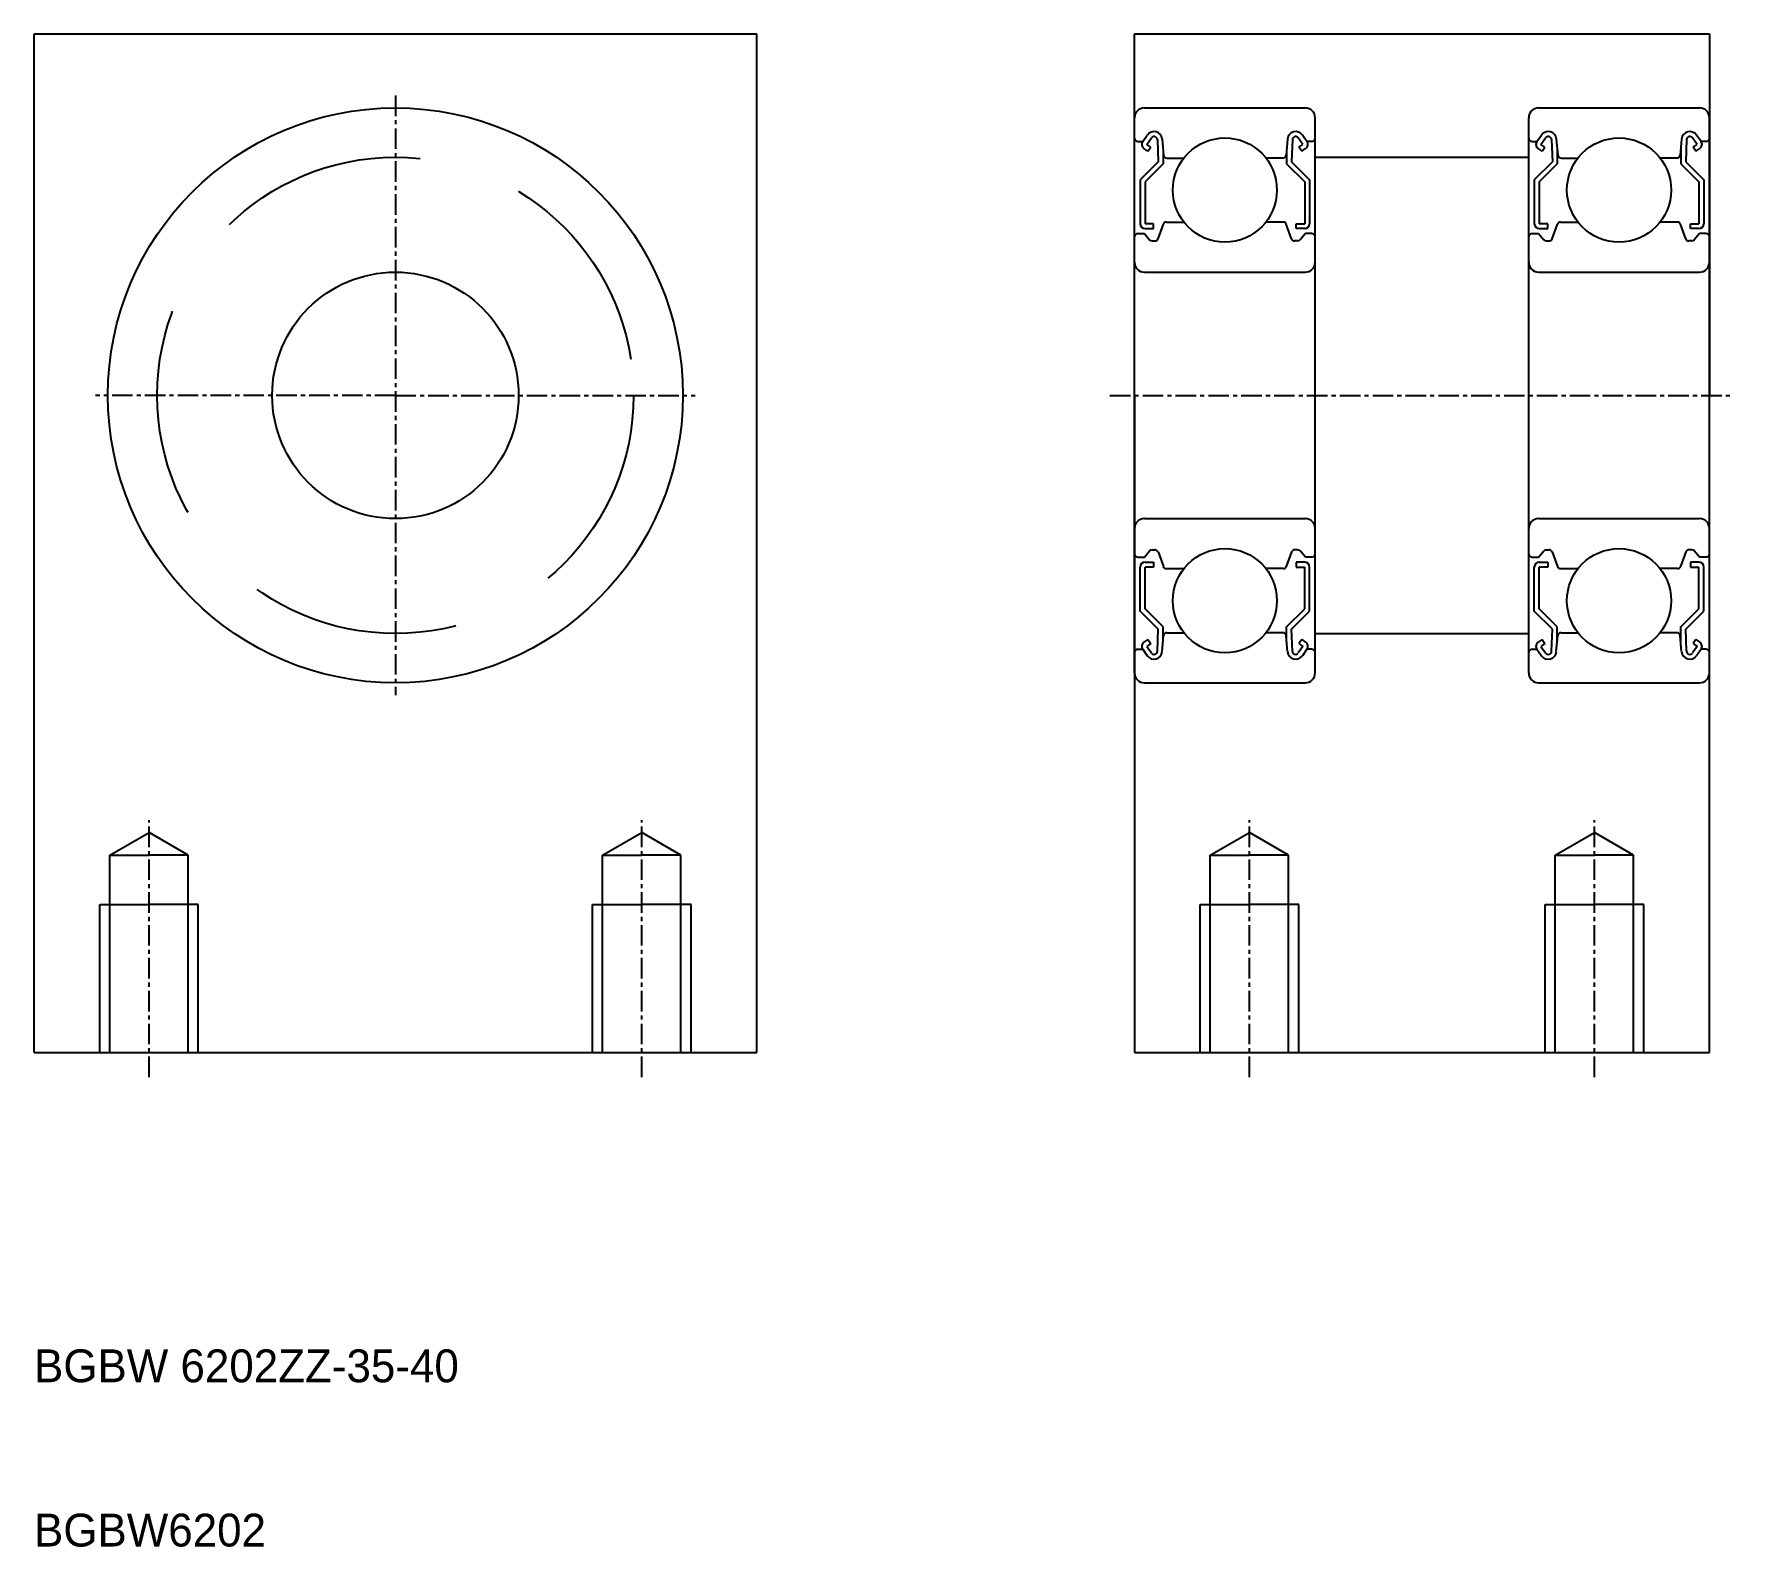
# Model space of a CAD drawing. Extents: x 80 to 184, y 61 to 153.
import ezdxf

# ---------------------------------------------------------------- set-up
doc = ezdxf.new("R2010")
doc.units = 0
doc.linetypes.add('CENTER', pattern=[2, 1.25, -0.25, 0.25, -0.25])
doc.linetypes.add('DASHED', pattern=[19.05, 12.7, -6.35])
doc.layers.get('0').update_dxf_attribs({"linetype": 'CONTINUOUS'})
doc.layers.add('CENTER', color=1, linetype='CENTER')

msp = doc.modelspace()

# ---------------------------------------------------------------- linework, layer by layer
for p, q in [((80.49, 90.77), (80.49, 152.77)), ((80.49, 152.77), (124.49, 152.77)), ((124.49, 90.77), (124.49, 152.77)), ((147.49, 152.77), (182.49, 152.77)), ((147.49, 130.77), (147.49, 152.77)), ((182.49, 152.77), (182.49, 130.77)), ((148.09, 148.27), (157.89, 148.27)), ((172.09, 148.27), (181.89, 148.27)), ((147.49, 113.87), (147.49, 147.67)), ((158.49, 113.87), (158.49, 147.67)), ((171.49, 113.87), (171.49, 147.67)), ((182.49, 113.87), (182.49, 147.67)), ((147.69, 146.22), (147.99, 146.22)), ((147.99, 146.22), (148.27, 146.62)), ((148.23, 146.05), (148.52, 146.45)), ((148.48, 145.87), (148.23, 146.05)), ((148.88, 146.34), (148.93, 144.99)), ((149.17, 146.37), (149.26, 145.4)), ((156.8, 146.37), (156.72, 145.4)), ((157.1, 146.34), (157.05, 144.99)), ((157.74, 146.05), (157.46, 146.45)), ((157.5, 145.87), (157.74, 146.05)), ((157.99, 146.22), (157.71, 146.62)), ((158.29, 146.22), (157.99, 146.22)), ((171.69, 146.22), (171.99, 146.22)), ((171.99, 146.22), (172.27, 146.62)), ((172.23, 146.05), (172.52, 146.45)), ((172.48, 145.87), (172.23, 146.05)), ((172.88, 146.34), (172.93, 144.99)), ((173.17, 146.37), (173.26, 145.4)), ((180.8, 146.37), (180.72, 145.4)), ((181.1, 146.34), (181.05, 144.99)), ((181.74, 146.05), (181.46, 146.45)), ((181.5, 145.87), (181.74, 146.05)), ((181.99, 146.22), (181.71, 146.62)), ((182.29, 146.22), (181.99, 146.22)), ((148.93, 144.99), (147.83, 143.89)), ((148.31, 145.63), (148.06, 145.8)), ((148.31, 145.63), (148.48, 145.87)), ((149.23, 145.74), (149.23, 144.87)), ((149.46, 145.22), (150.48, 145.22)), ((156.52, 145.22), (155.49, 145.22)), ((156.75, 145.74), (156.75, 144.87)), ((157.05, 144.99), (158.15, 143.89)), ((157.67, 145.63), (157.5, 145.87)), ((157.67, 145.63), (157.91, 145.8)), ((172.93, 144.99), (171.83, 143.89)), ((172.31, 145.63), (172.06, 145.8)), ((172.31, 145.63), (172.48, 145.87)), ((173.23, 145.74), (173.23, 144.87)), ((173.46, 145.22), (174.48, 145.22)), ((180.52, 145.22), (179.49, 145.22)), ((180.75, 145.74), (180.75, 144.87)), ((181.05, 144.99), (182.15, 143.89)), ((181.67, 145.63), (181.5, 145.87)), ((181.67, 145.63), (181.91, 145.8)), ((147.83, 143.89), (147.83, 141.22)), ((149.23, 144.87), (148.13, 143.77)), ((156.75, 144.87), (157.85, 143.77)), ((158.15, 143.89), (158.15, 141.22)), ((171.83, 143.89), (171.83, 141.22)), ((173.23, 144.87), (172.13, 143.77)), ((180.75, 144.87), (181.85, 143.77)), ((182.15, 143.89), (182.15, 141.22)), ((148.13, 143.77), (148.13, 141.22)), ((157.85, 143.77), (157.85, 141.22)), ((172.13, 143.77), (172.13, 141.22)), ((181.85, 143.77), (181.85, 141.22)), ((148.65, 141.22), (148.13, 141.22)), ((148.13, 140.92), (148.65, 140.92)), ((148.65, 140.92), (148.65, 141.22)), ((148.92, 140.3), (149.25, 141.19)), ((149.43, 141.32), (150.48, 141.32)), ((156.54, 141.32), (155.49, 141.32)), ((157.05, 140.3), (156.73, 141.19)), ((157.33, 141.22), (157.85, 141.22)), ((157.33, 140.92), (157.33, 141.22)), ((157.85, 140.92), (157.33, 140.92)), ((172.65, 141.22), (172.13, 141.22)), ((172.13, 140.92), (172.65, 140.92)), ((172.65, 140.92), (172.65, 141.22)), ((172.92, 140.3), (173.25, 141.19)), ((173.43, 141.32), (174.48, 141.32)), ((180.54, 141.32), (179.49, 141.32)), ((181.05, 140.3), (180.73, 141.19)), ((181.33, 141.22), (181.85, 141.22)), ((181.33, 140.92), (181.33, 141.22)), ((181.85, 140.92), (181.33, 140.92)), ((147.69, 140.62), (148.09, 140.62)), ((148.09, 140.62), (148.41, 140.24)), ((148.56, 140.17), (148.73, 140.17)), ((157.42, 140.17), (157.24, 140.17)), ((157.89, 140.62), (157.57, 140.24)), ((158.29, 140.62), (157.89, 140.62)), ((171.69, 140.62), (172.09, 140.62)), ((172.09, 140.62), (172.41, 140.24)), ((172.56, 140.17), (172.73, 140.17)), ((181.42, 140.17), (181.24, 140.17)), ((181.89, 140.62), (181.57, 140.24)), ((182.29, 140.62), (181.89, 140.62)), ((148.09, 138.27), (157.89, 138.27)), ((172.09, 138.27), (181.89, 138.27)), ((147.49, 130.77), (147.49, 90.77)), ((147.49, 130.77), (147.49, 130.77)), ((171.49, 130.77), (171.49, 130.77)), ((182.49, 90.77), (182.49, 130.77)), ((148.09, 123.27), (157.89, 123.27)), ((172.09, 123.27), (181.89, 123.27)), ((147.49, 122.52), (147.49, 122.52)), ((171.49, 122.52), (171.49, 122.52)), ((148.09, 120.92), (148.41, 121.3)), ((148.56, 121.37), (148.73, 121.37)), ((148.92, 121.24), (149.25, 120.35)), ((157.05, 121.24), (156.73, 120.35)), ((157.42, 121.37), (157.24, 121.37)), ((157.89, 120.92), (157.57, 121.3)), ((172.09, 120.92), (172.41, 121.3)), ((172.56, 121.37), (172.73, 121.37)), ((172.92, 121.24), (173.25, 120.35)), ((181.05, 121.24), (180.73, 120.35)), ((181.42, 121.37), (181.24, 121.37)), ((181.89, 120.92), (181.57, 121.3)), ((147.69, 120.92), (148.09, 120.92)), ((147.83, 117.64), (147.83, 120.32)), ((148.13, 120.62), (148.65, 120.62)), ((148.13, 117.77), (148.13, 120.32)), ((148.65, 120.32), (148.13, 120.32)), ((148.65, 120.62), (148.65, 120.32)), ((149.43, 120.22), (150.48, 120.22)), ((156.54, 120.22), (155.49, 120.22)), ((157.33, 120.62), (157.33, 120.32)), ((157.85, 120.62), (157.33, 120.62)), ((157.33, 120.32), (157.85, 120.32)), ((157.85, 117.77), (157.85, 120.32)), ((158.29, 120.92), (157.89, 120.92)), ((158.15, 117.64), (158.15, 120.32)), ((171.69, 120.92), (172.09, 120.92)), ((171.83, 117.64), (171.83, 120.32)), ((172.13, 120.62), (172.65, 120.62)), ((172.65, 120.32), (172.13, 120.32)), ((172.13, 117.77), (172.13, 120.32)), ((172.65, 120.62), (172.65, 120.32)), ((173.43, 120.22), (174.48, 120.22)), ((180.54, 120.22), (179.49, 120.22)), ((181.85, 120.62), (181.33, 120.62)), ((181.33, 120.62), (181.33, 120.32)), ((181.33, 120.32), (181.85, 120.32)), ((181.85, 117.77), (181.85, 120.32)), ((182.29, 120.92), (181.89, 120.92)), ((182.15, 117.64), (182.15, 120.32)), ((148.93, 116.54), (147.83, 117.64)), ((149.23, 116.67), (148.13, 117.77)), ((156.75, 116.67), (157.85, 117.77)), ((157.05, 116.54), (158.15, 117.64)), ((172.93, 116.54), (171.83, 117.64)), ((173.23, 116.67), (172.13, 117.77)), ((180.75, 116.67), (181.85, 117.77)), ((181.05, 116.54), (182.15, 117.64)), ((148.88, 115.2), (148.93, 116.54)), ((149.17, 115.17), (149.26, 116.14)), ((149.23, 115.8), (149.23, 116.67)), ((149.46, 116.32), (150.48, 116.32)), ((156.52, 116.32), (155.49, 116.32)), ((156.8, 115.17), (156.72, 116.14)), ((156.75, 115.8), (156.75, 116.67)), ((157.1, 115.2), (157.05, 116.54)), ((172.88, 115.2), (172.93, 116.54)), ((173.17, 115.17), (173.26, 116.14)), ((173.23, 115.8), (173.23, 116.67)), ((173.46, 116.32), (174.48, 116.32)), ((180.52, 116.32), (179.49, 116.32)), ((180.8, 115.17), (180.72, 116.14)), ((180.75, 115.8), (180.75, 116.67)), ((181.1, 115.2), (181.05, 116.54)), ((147.69, 115.32), (147.99, 115.32)), ((147.99, 115.32), (148.27, 114.92)), ((148.31, 115.91), (148.06, 115.74)), ((148.48, 115.66), (148.23, 115.49)), ((148.23, 115.49), (148.52, 115.09)), ((148.31, 115.91), (148.48, 115.66)), ((157.74, 115.49), (157.46, 115.09)), ((157.67, 115.91), (157.5, 115.66)), ((157.5, 115.66), (157.74, 115.49)), ((157.67, 115.91), (157.91, 115.74)), ((157.99, 115.32), (157.71, 114.92)), ((158.29, 115.32), (157.99, 115.32)), ((171.69, 115.32), (171.99, 115.32)), ((171.99, 115.32), (172.27, 114.92)), ((172.31, 115.91), (172.06, 115.74)), ((172.48, 115.66), (172.23, 115.49)), ((172.23, 115.49), (172.52, 115.09)), ((172.31, 115.91), (172.48, 115.66)), ((181.74, 115.49), (181.46, 115.09)), ((181.67, 115.91), (181.5, 115.66)), ((181.5, 115.66), (181.74, 115.49)), ((181.67, 115.91), (181.91, 115.74)), ((181.99, 115.32), (181.71, 114.92)), ((182.29, 115.32), (181.99, 115.32)), ((148.09, 113.27), (157.89, 113.27)), ((172.09, 113.27), (181.89, 113.27)), ((80.49, 90.77), (124.49, 90.77)), ((147.49, 90.77), (182.49, 90.77))]:
    msp.add_line(p, q)
at = {"color": 7, "linetype": 'CONTINUOUS'}
for p, q in [((158.49, 145.27), (171.49, 145.27)), ((158.49, 116.27), (171.49, 116.27))]:
    msp.add_line(p, q, dxfattribs=at)
at = {"color": 3, "linetype": 'DASHED'}
for p, q in [((85.1, 102.77), (87.49, 104.15)), ((89.87, 102.77), (87.49, 104.15)), ((115.1, 102.77), (117.49, 104.15)), ((119.87, 102.77), (117.49, 104.15)), ((152.1, 102.77), (154.49, 104.15)), ((156.87, 102.77), (154.49, 104.15)), ((173.1, 102.77), (175.49, 104.15)), ((177.87, 102.77), (175.49, 104.15)), ((85.1, 90.77), (85.1, 102.77)), ((85.1, 102.77), (87.49, 102.77)), ((89.87, 102.77), (87.49, 102.77)), ((89.87, 90.77), (89.87, 102.77)), ((115.1, 90.77), (115.1, 102.77)), ((115.1, 102.77), (117.49, 102.77)), ((119.87, 102.77), (117.49, 102.77)), ((119.87, 90.77), (119.87, 102.77)), ((152.1, 90.77), (152.1, 102.77)), ((152.1, 102.77), (154.49, 102.77)), ((156.87, 102.77), (154.49, 102.77)), ((156.87, 90.77), (156.87, 102.77)), ((173.1, 90.77), (173.1, 102.77)), ((173.1, 102.77), (175.49, 102.77)), ((177.87, 102.77), (175.49, 102.77)), ((177.87, 90.77), (177.87, 102.77)), ((84.49, 90.77), (84.49, 99.77)), ((84.49, 99.77), (87.49, 99.77)), ((90.49, 99.77), (87.49, 99.77)), ((90.49, 90.77), (90.49, 99.77)), ((114.49, 90.77), (114.49, 99.77)), ((114.49, 99.77), (117.49, 99.77)), ((120.49, 99.77), (117.49, 99.77)), ((120.49, 90.77), (120.49, 99.77)), ((151.49, 90.77), (151.49, 99.77)), ((151.49, 99.77), (154.49, 99.77)), ((157.49, 99.77), (154.49, 99.77)), ((157.49, 90.77), (157.49, 99.77)), ((172.49, 90.77), (172.49, 99.77)), ((172.49, 99.77), (175.49, 99.77)), ((178.49, 99.77), (175.49, 99.77)), ((178.49, 90.77), (178.49, 99.77))]:
    msp.add_line(p, q, dxfattribs=at)
for centre, radius in [((102.49, 130.77), 17.5), ((152.99, 143.27), 3.17), ((176.99, 143.27), 3.17), ((102.49, 130.77), 7.5), ((152.99, 118.27), 3.17), ((176.99, 118.27), 3.17)]:
    msp.add_circle(centre, radius)
msp.add_circle((102.49, 130.77), 14.5, dxfattribs=at)
for centre, radius, start, end in [((148.09, 147.67), 0.6, 90, 180), ((157.89, 147.67), 0.6, 0, 90), ((172.09, 147.67), 0.6, 90, 180), ((181.89, 147.67), 0.6, 0, 90), ((147.69, 146.42), 0.2, 180, 270), ((148.23, 146.05), 0.3, 144.9356, 235.0377), ((148.68, 146.33), 0.5, 5.065, 144.9356), ((148.68, 146.33), 0.2, 2.1312, 144.9367), ((157.3, 146.33), 0.5, 35.0644, 174.935), ((157.3, 146.33), 0.2, 35.0633, 177.8688), ((157.74, 146.05), 0.3, 304.9623, 35.0644), ((158.29, 146.42), 0.2, 270, 0), ((171.69, 146.42), 0.2, 180, 270), ((172.23, 146.05), 0.3, 144.9356, 235.0377), ((172.68, 146.33), 0.5, 5.065, 144.9356), ((172.68, 146.33), 0.2, 2.1312, 144.9367), ((181.3, 146.33), 0.5, 35.0644, 174.935), ((181.3, 146.33), 0.2, 35.0633, 177.8688), ((181.74, 146.05), 0.3, 304.9623, 35.0644), ((182.29, 146.42), 0.2, 270, 0), ((149.46, 145.42), 0.2, 185.065, 270), ((156.52, 145.42), 0.2, 270, 354.935), ((173.46, 145.42), 0.2, 185.065, 270), ((180.52, 145.42), 0.2, 270, 354.935), ((148.13, 141.22), 0.3, 180, 270), ((149.43, 141.12), 0.2, 90, 159.9703), ((156.54, 141.12), 0.2, 20.0297, 90), ((157.85, 141.22), 0.3, 270, 0), ((172.13, 141.22), 0.3, 180, 270), ((173.43, 141.12), 0.2, 90, 159.9703), ((180.54, 141.12), 0.2, 20.0297, 90), ((181.85, 141.22), 0.3, 270, 0), ((147.69, 140.42), 0.2, 90, 180), ((148.56, 140.37), 0.2, 219.997, 270), ((148.73, 140.37), 0.2, 270, 339.9703), ((157.24, 140.37), 0.2, 200.0297, 270), ((157.42, 140.37), 0.2, 270, 320.003), ((158.29, 140.42), 0.2, 0, 90), ((171.69, 140.42), 0.2, 90, 180), ((172.56, 140.37), 0.2, 219.997, 270), ((172.73, 140.37), 0.2, 270, 339.9703), ((181.24, 140.37), 0.2, 200.0297, 270), ((181.42, 140.37), 0.2, 270, 320.003), ((182.29, 140.42), 0.2, 0, 90), ((148.09, 138.87), 0.6, 180, 270), ((157.89, 138.87), 0.6, 270, 0), ((172.09, 138.87), 0.6, 180, 270), ((181.89, 138.87), 0.6, 270, 0), ((148.09, 122.67), 0.6, 90, 180), ((157.89, 122.67), 0.6, 0, 90), ((172.09, 122.67), 0.6, 90, 180), ((181.89, 122.67), 0.6, 0, 90), ((147.69, 121.12), 0.2, 180, 270), ((148.56, 121.17), 0.2, 90, 140.003), ((148.73, 121.17), 0.2, 20.0297, 90), ((157.24, 121.17), 0.2, 90, 159.9703), ((157.42, 121.17), 0.2, 39.997, 90), ((158.29, 121.12), 0.2, 270, 0), ((171.69, 121.12), 0.2, 180, 270), ((172.56, 121.17), 0.2, 90, 140.003), ((172.73, 121.17), 0.2, 20.0297, 90), ((181.24, 121.17), 0.2, 90, 159.9703), ((181.42, 121.17), 0.2, 39.997, 90), ((182.29, 121.12), 0.2, 270, 0), ((148.13, 120.32), 0.3, 90, 180), ((149.43, 120.42), 0.2, 200.0297, 270), ((156.54, 120.42), 0.2, 270, 339.9703), ((157.85, 120.32), 0.3, 0, 90), ((172.13, 120.32), 0.3, 90, 180), ((173.43, 120.42), 0.2, 200.0297, 270), ((180.54, 120.42), 0.2, 270, 339.9703), ((181.85, 120.32), 0.3, 0, 90), ((149.46, 116.12), 0.2, 90, 174.935), ((156.52, 116.12), 0.2, 5.065, 90), ((173.46, 116.12), 0.2, 90, 174.935), ((180.52, 116.12), 0.2, 5.065, 90), ((147.69, 115.12), 0.2, 90, 180), ((148.23, 115.49), 0.3, 124.9623, 215.0644), ((148.68, 115.21), 0.5, 215.0644, 354.935), ((148.68, 115.2), 0.2, 215.0633, 357.8688), ((157.3, 115.21), 0.5, 185.065, 324.9356), ((157.3, 115.2), 0.2, 182.1312, 324.9367), ((157.74, 115.49), 0.3, 324.9356, 55.0377), ((158.29, 115.12), 0.2, 0, 90), ((171.69, 115.12), 0.2, 90, 180), ((172.23, 115.49), 0.3, 124.9623, 215.0644), ((172.68, 115.21), 0.5, 215.0644, 354.935), ((172.68, 115.2), 0.2, 215.0633, 357.8688), ((181.3, 115.21), 0.5, 185.065, 324.9356), ((181.3, 115.2), 0.2, 182.1312, 324.9367), ((181.74, 115.49), 0.3, 324.9356, 55.0377), ((182.29, 115.12), 0.2, 0, 90), ((148.09, 113.87), 0.6, 180, 270), ((157.89, 113.87), 0.6, 270, 0), ((172.09, 113.87), 0.6, 180, 270), ((181.89, 113.87), 0.6, 270, 0)]:
    msp.add_arc(centre, radius, start, end)
at = {"layer": 'CENTER', "color": 1, "linetype": 'CENTER'}
for p, q in [((102.49, 149.02), (102.49, 112.52)), ((102.49, 130.77), (84.24, 130.77)), ((102.49, 130.77), (120.74, 130.77)), ((145.99, 130.77), (183.99, 130.77)), ((87.49, 89.27), (87.49, 104.9)), ((117.49, 89.27), (117.49, 104.9)), ((154.49, 89.27), (154.49, 104.9)), ((175.49, 89.27), (175.49, 104.9))]:
    msp.add_line(p, q, dxfattribs=at)

# ---------------------------------------------------------------- texts
for s, p in [('BGBW 6202ZZ-35-40', (80.49, 70.69)), ('BGBW6202', (80.49, 60.69))]:
    msp.add_text(s, height=2).set_placement(p)

doc.saveas('drawing.dxf')
